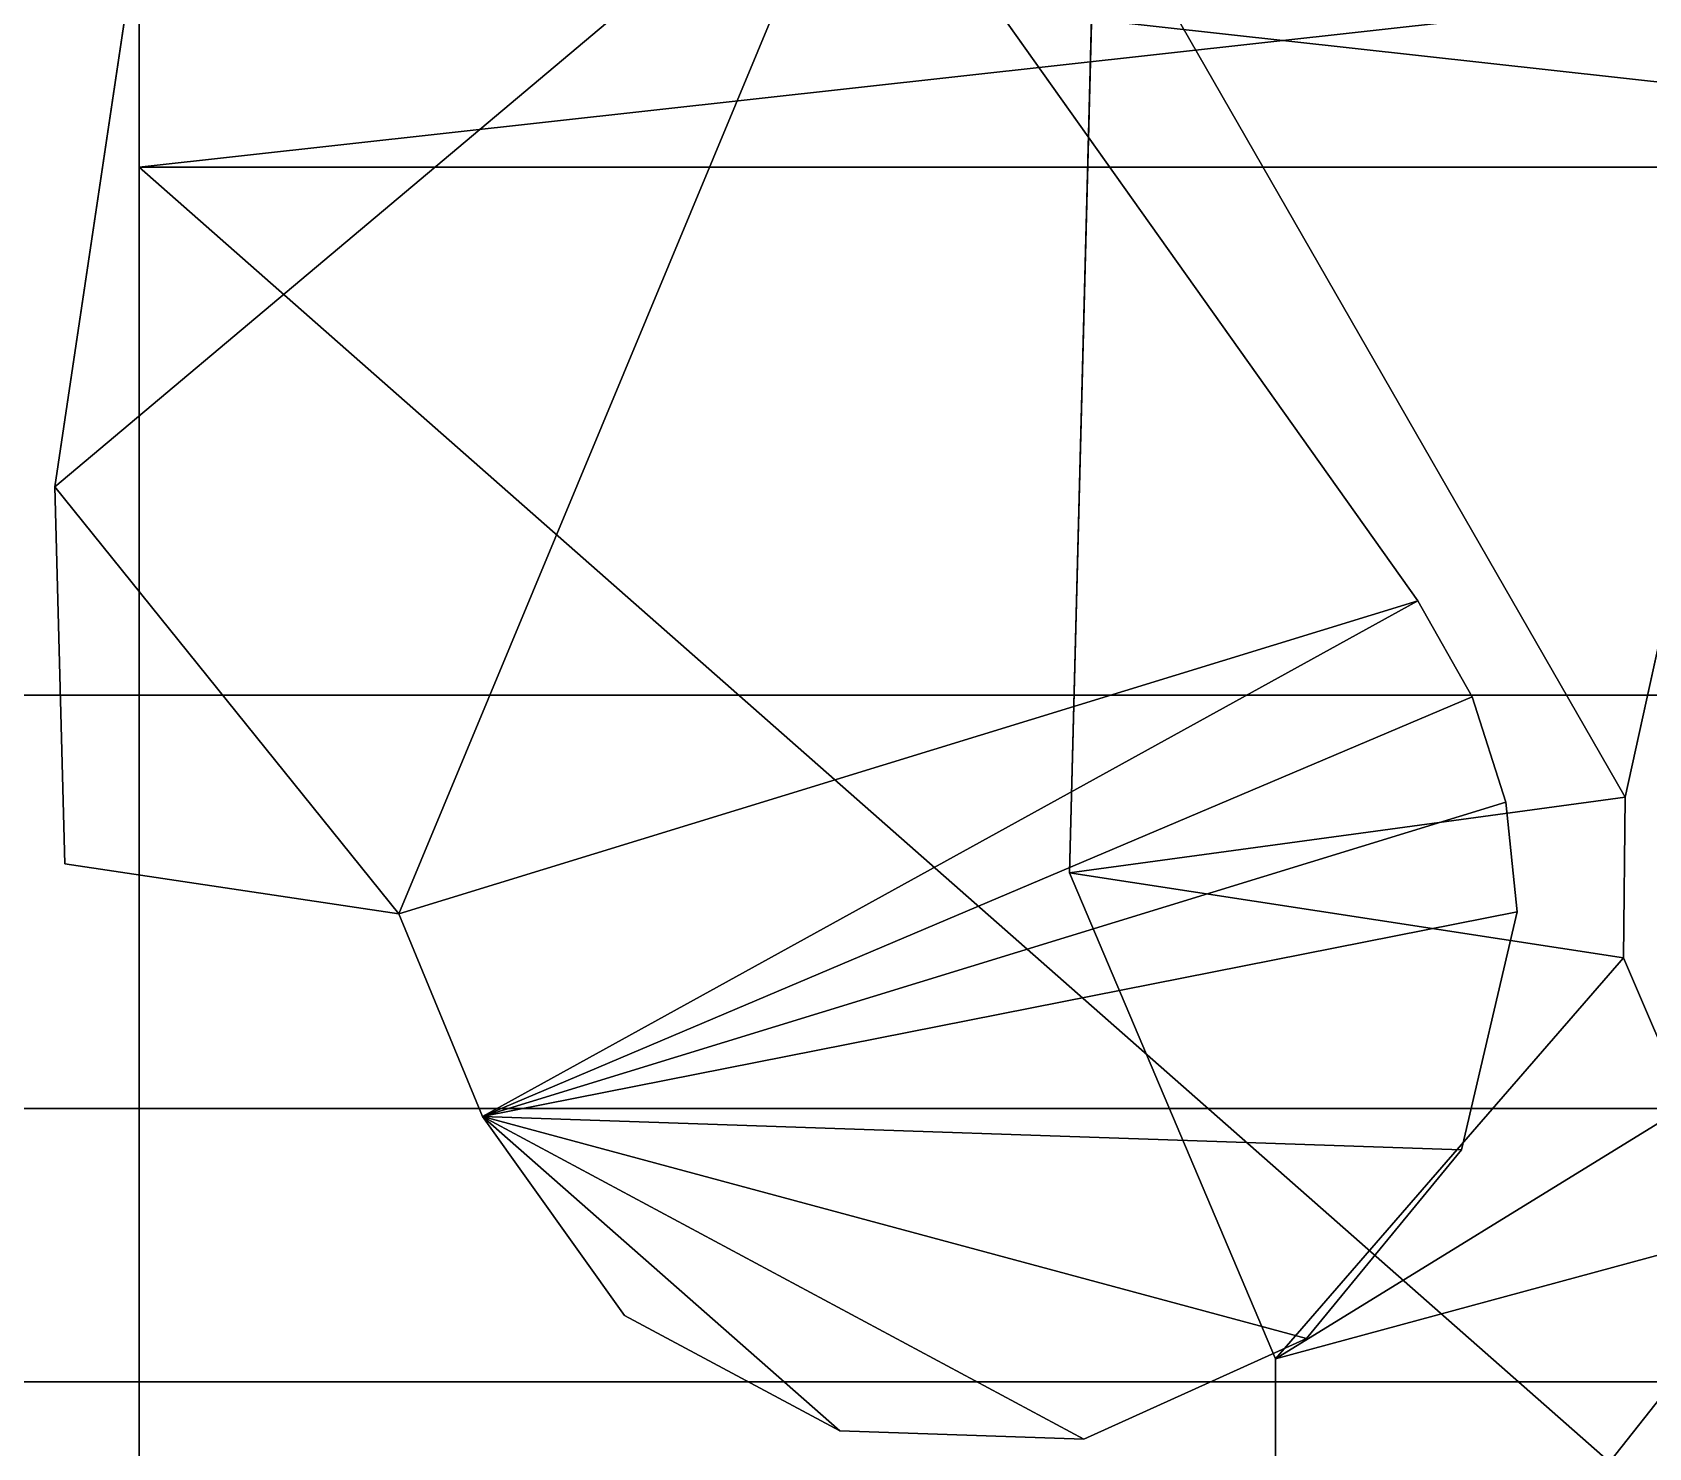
# Model space of a CAD drawing. Extents: x -80 to 2901, y -3352 to 80.
# Drawn here: x 2248.05 to 2256.32, y -2122.85 to -2115.61 of the extents above; entities that cross this region are included whole.
import ezdxf

# ---------------------------------------------------------------- set-up
doc = ezdxf.new("R2010")
doc.units = 0

# ---------------------------------------------------------------- blocks, each defined once
blk = doc.blocks.new('cocina Juan v2.alacena 2p.Door Std (doble) [1] (2)', base_point=(401.5, 0, 686))
at = {"layer": 'e-roble nebraska gris', "color": 0}
for points in [[(798.5, 18, 686), (798.5, 0, 686), (401.5, 0, 686), (401.5, 18, 686)], [(401.5, 0), (798.5, 0), (798.5, 18), (401.5, 18)]]:
    blk.add_3dface(points, dxfattribs=at)
blk = doc.blocks.new('cocina Juan v2.alacena 2p.Door Std (doble) [1]3', base_point=(757.55, 18.8, 537.5))
at = {"layer": 'ACCESSORY', "color": 0, "invisible_edges": 8}
for points in [[(781.0022, 19.3, 576.1), (782.2988, 19.3, 573.2), (781.0022, 7.6, 576.1), (781.0022, 19.3, 576.1)], [(781.0022, 19.3, 576.1), (782.2988, 19.3, 573.2), (781.0022, 7.6, 576.1), (781.0022, 19.3, 576.1)], [(782.2988, 19.3, 573.2), (782.2988, 7.6, 573.2), (781.0022, 7.6, 576.1), (782.2988, 19.3, 573.2)], [(782.2988, 19.3, 573.2), (782.2988, 7.6, 573.2), (781.0022, 7.6, 576.1), (782.2988, 19.3, 573.2)], [(781.0022, 19.3, 555.9), (781.0022, 7.6, 555.9), (782.2988, 7.6, 558.8), (781.0022, 19.3, 555.9)], [(781.0022, 19.3, 555.9), (781.0022, 7.6, 555.9), (782.2988, 7.6, 558.8), (781.0022, 19.3, 555.9)], [(782.2988, 19.3, 558.8), (781.0022, 19.3, 555.9), (782.2988, 7.6, 558.8), (782.2988, 19.3, 558.8)], [(782.2988, 19.3, 558.8), (781.0022, 19.3, 555.9), (782.2988, 7.6, 558.8), (782.2988, 19.3, 558.8)], [(782.2988, 7.6, 573.2), (782.2988, 19.3, 573.2), (792.162, 18.8, 573.2), (782.2988, 7.6, 573.2)], [(782.2988, 7.6, 573.2), (782.2988, 19.3, 573.2), (792.162, 18.8, 573.2), (782.2988, 7.6, 573.2)], [(792.162, 18.8, 558.8), (782.2988, 19.3, 558.8), (782.2988, 7.6, 558.8), (792.162, 18.8, 558.8)], [(792.162, 18.8, 558.8), (782.2988, 19.3, 558.8), (782.2988, 7.6, 558.8), (792.162, 18.8, 558.8)], [(792.162, 7.6, 573.2), (782.2988, 7.6, 573.2), (792.162, 18.8, 573.2), (792.162, 7.6, 573.2)], [(792.162, 7.6, 573.2), (782.2988, 7.6, 573.2), (792.162, 18.8, 573.2), (792.162, 7.6, 573.2)], [(792.162, 7.6, 558.8), (792.162, 18.8, 558.8), (782.2988, 7.6, 558.8), (792.162, 7.6, 558.8)], [(792.162, 7.6, 558.8), (792.162, 18.8, 558.8), (782.2988, 7.6, 558.8), (792.162, 7.6, 558.8)], [(788.8954, 18.7229, 569.65), (788.2531, 17.8932, 569.65), (791.805, 13.6366, 569.65), (788.8954, 18.7229, 569.65)], [(788.8954, 18.7229, 569.65), (788.2531, 17.8932, 569.65), (791.805, 13.6366, 569.65), (788.8954, 18.7229, 569.65)], [(788.2531, 17.8932, 562.35), (788.8954, 18.7229, 562.35), (791.805, 13.6366, 562.35), (788.2531, 17.8932, 562.35)], [(788.2531, 17.8932, 562.35), (788.8954, 18.7229, 562.35), (791.805, 13.6366, 562.35), (788.2531, 17.8932, 562.35)], [(788.2531, 17.8932, 569.65), (787.9359, 16.8932, 569.65), (791.805, 13.6366, 569.65), (788.2531, 17.8932, 569.65)], [(788.2531, 17.8932, 569.65), (787.9359, 16.8932, 569.65), (791.805, 13.6366, 569.65), (788.2531, 17.8932, 569.65)], [(787.9359, 16.8932, 562.35), (788.2531, 17.8932, 562.35), (791.805, 13.6366, 562.35), (787.9359, 16.8932, 562.35)], [(787.9359, 16.8932, 562.35), (788.2531, 17.8932, 562.35), (791.805, 13.6366, 562.35), (787.9359, 16.8932, 562.35)], [(787.663, 16.1179, 569.65), (791.0926, 13.4139, 569.65), (787.9359, 16.8932, 569.65), (787.663, 16.1179, 569.65)], [(787.663, 16.1179, 569.65), (791.0926, 13.4139, 569.65), (787.9359, 16.8932, 569.65), (787.663, 16.1179, 569.65)], [(787.9359, 16.8932, 562.35), (791.0926, 13.4139, 562.35), (787.663, 16.1179, 562.35), (787.9359, 16.8932, 562.35)], [(787.9359, 16.8932, 562.35), (791.0926, 13.4139, 562.35), (787.663, 16.1179, 562.35), (787.9359, 16.8932, 562.35)], [(791.805, 13.6366, 569.65), (787.9359, 16.8932, 569.65), (791.0926, 13.4139, 569.65), (791.805, 13.6366, 569.65)], [(791.805, 13.6366, 569.65), (787.9359, 16.8932, 569.65), (791.0926, 13.4139, 569.65), (791.805, 13.6366, 569.65)], [(791.0926, 13.4139, 562.35), (787.9359, 16.8932, 562.35), (791.805, 13.6366, 562.35), (791.0926, 13.4139, 562.35)], [(791.0926, 13.4139, 562.35), (787.9359, 16.8932, 562.35), (791.805, 13.6366, 562.35), (791.0926, 13.4139, 562.35)], [(779.6254, 16.4987, 569.65), (780.8036, 12.4918, 569.65), (785.5237, 15.202, 569.65), (779.6254, 16.4987, 569.65)], [(779.6254, 16.4987, 569.65), (780.8036, 12.4918, 569.65), (785.5237, 15.202, 569.65), (779.6254, 16.4987, 569.65)], [(779.6254, 16.4987, 562.35), (785.5237, 15.202, 562.35), (780.8036, 12.4918, 562.35), (779.6254, 16.4987, 562.35)], [(779.6254, 16.4987, 562.35), (785.5237, 15.202, 562.35), (780.8036, 12.4918, 562.35), (779.6254, 16.4987, 562.35)], [(787.1013, 15.5178, 569.65), (788.3974, 13.4139, 569.65), (787.663, 16.1179, 569.65), (787.1013, 15.5178, 569.65)], [(787.1013, 15.5178, 569.65), (788.3974, 13.4139, 569.65), (787.663, 16.1179, 569.65), (787.1013, 15.5178, 569.65)], [(787.1013, 15.5178, 562.35), (787.663, 16.1179, 562.35), (788.3974, 13.4139, 562.35), (787.1013, 15.5178, 562.35)], [(787.1013, 15.5178, 562.35), (787.663, 16.1179, 562.35), (788.3974, 13.4139, 562.35), (787.1013, 15.5178, 562.35)], [(788.3974, 13.4139, 569.65), (791.0926, 13.4139, 569.65), (787.663, 16.1179, 569.65), (788.3974, 13.4139, 569.65)], [(788.3974, 13.4139, 569.65), (791.0926, 13.4139, 569.65), (787.663, 16.1179, 569.65), (788.3974, 13.4139, 569.65)], [(788.3974, 13.4139, 562.35), (787.663, 16.1179, 562.35), (791.0926, 13.4139, 562.35), (788.3974, 13.4139, 562.35)], [(788.3974, 13.4139, 562.35), (787.663, 16.1179, 562.35), (791.0926, 13.4139, 562.35), (788.3974, 13.4139, 562.35)], [(787.1013, 15.5178, 569.65), (786.3456, 15.1943, 569.65), (788.3974, 13.4139, 569.65), (787.1013, 15.5178, 569.65)], [(787.1013, 15.5178, 569.65), (786.3456, 15.1943, 569.65), (788.3974, 13.4139, 569.65), (787.1013, 15.5178, 569.65)], [(786.3456, 15.1943, 562.35), (787.1013, 15.5178, 562.35), (788.3974, 13.4139, 562.35), (786.3456, 15.1943, 562.35)], [(786.3456, 15.1943, 562.35), (787.1013, 15.5178, 562.35), (788.3974, 13.4139, 562.35), (786.3456, 15.1943, 562.35)], [(780.8036, 12.4918, 569.65), (785.9094, 12.3593, 569.65), (785.5237, 15.202, 569.65), (780.8036, 12.4918, 569.65)], [(780.8036, 12.4918, 569.65), (785.9094, 12.3593, 569.65), (785.5237, 15.202, 569.65), (780.8036, 12.4918, 569.65)], [(780.8036, 12.4918, 562.35), (785.5237, 15.202, 562.35), (785.9094, 12.3593, 562.35), (780.8036, 12.4918, 562.35)], [(780.8036, 12.4918, 562.35), (785.5237, 15.202, 562.35), (785.9094, 12.3593, 562.35), (780.8036, 12.4918, 562.35)], [(785.5237, 15.202, 569.65), (785.9094, 12.3593, 569.65), (786.3456, 15.1943, 569.65), (785.5237, 15.202, 569.65)], [(785.5237, 15.202, 569.65), (785.9094, 12.3593, 569.65), (786.3456, 15.1943, 569.65), (785.5237, 15.202, 569.65)], [(786.3456, 15.1943, 562.35), (785.9094, 12.3593, 562.35), (785.5237, 15.202, 562.35), (786.3456, 15.1943, 562.35)], [(786.3456, 15.1943, 562.35), (785.9094, 12.3593, 562.35), (785.5237, 15.202, 562.35), (786.3456, 15.1943, 562.35)], [(788.3974, 13.4139, 569.65), (786.3456, 15.1943, 569.65), (785.9094, 12.3593, 569.65), (788.3974, 13.4139, 569.65)], [(788.3974, 13.4139, 569.65), (786.3456, 15.1943, 569.65), (785.9094, 12.3593, 569.65), (788.3974, 13.4139, 569.65)], [(785.9094, 12.3593, 562.35), (786.3456, 15.1943, 562.35), (788.3974, 13.4139, 562.35), (785.9094, 12.3593, 562.35)], [(785.9094, 12.3593, 562.35), (786.3456, 15.1943, 562.35), (788.3974, 13.4139, 562.35), (785.9094, 12.3593, 562.35)], [(786.11, 14.65, 573.275), (785.548, 14.592, 573.275), (787.1575, 9.3573, 573.275), (786.11, 14.65, 573.275)], [(786.11, 14.65, 573.275), (785.548, 14.592, 573.275), (787.1575, 9.3573, 573.275), (786.11, 14.65, 573.275)], [(785.548, 14.592, 558.725), (786.11, 14.65, 558.725), (787.1575, 9.3573, 558.725), (785.548, 14.592, 558.725)], [(785.548, 14.592, 558.725), (786.11, 14.65, 558.725), (787.1575, 9.3573, 558.725), (785.548, 14.592, 558.725)], [(787.3271, 14.3661, 573.275), (786.11, 14.65, 573.275), (787.1575, 9.3573, 573.275), (787.3271, 14.3661, 573.275)], [(787.3271, 14.3661, 573.275), (786.11, 14.65, 573.275), (787.1575, 9.3573, 573.275), (787.3271, 14.3661, 573.275)], [(786.11, 14.65, 573.275), (787.3271, 14.3661, 573.275), (787.3271, 14.366, 558.725), (786.11, 14.65, 573.275)], [(786.11, 14.65, 573.275), (787.3271, 14.3661, 573.275), (787.3271, 14.366, 558.725), (786.11, 14.65, 573.275)], [(786.11, 14.65, 558.725), (786.11, 14.65, 573.275), (787.3271, 14.366, 558.725), (786.11, 14.65, 558.725)], [(786.11, 14.65, 558.725), (786.11, 14.65, 573.275), (787.3271, 14.366, 558.725), (786.11, 14.65, 558.725)], [(786.11, 14.65, 558.725), (787.3271, 14.366, 558.725), (787.1575, 9.3573, 558.725), (786.11, 14.65, 558.725)], [(786.11, 14.65, 558.725), (787.3271, 14.366, 558.725), (787.1575, 9.3573, 558.725), (786.11, 14.65, 558.725)], [(785.548, 14.592, 573.275), (785.0097, 14.4203, 573.275), (787.1575, 9.3573, 573.275), (785.548, 14.592, 573.275)], [(785.548, 14.592, 573.275), (785.0097, 14.4203, 573.275), (787.1575, 9.3573, 573.275), (785.548, 14.592, 573.275)], [(785.0097, 14.4203, 558.725), (785.548, 14.592, 558.725), (787.1575, 9.3573, 558.725), (785.0097, 14.4203, 558.725)], [(785.0097, 14.4203, 558.725), (785.548, 14.592, 558.725), (787.1575, 9.3573, 558.725), (785.0097, 14.4203, 558.725)], [(785.0097, 14.4203, 573.275), (784.5178, 14.1422, 573.275), (787.1575, 9.3573, 573.275), (785.0097, 14.4203, 573.275)], [(785.0097, 14.4203, 573.275), (784.5178, 14.1422, 573.275), (787.1575, 9.3573, 573.275), (785.0097, 14.4203, 573.275)], [(784.5178, 14.1422, 558.725), (785.0097, 14.4203, 558.725), (787.1575, 9.3573, 558.725), (784.5178, 14.1422, 558.725)], [(784.5178, 14.1422, 558.725), (785.0097, 14.4203, 558.725), (787.1575, 9.3573, 558.725), (784.5178, 14.1422, 558.725)], [(788.2928, 13.5727, 573.275), (787.3271, 14.3661, 573.275), (787.1575, 9.3573, 573.275), (788.2928, 13.5727, 573.275)], [(788.2928, 13.5727, 573.275), (787.3271, 14.3661, 573.275), (787.1575, 9.3573, 573.275), (788.2928, 13.5727, 573.275)], [(787.3271, 14.366, 558.725), (788.2928, 13.5727, 558.725), (787.1575, 9.3573, 558.725), (787.3271, 14.366, 558.725)], [(787.3271, 14.366, 558.725), (788.2928, 13.5727, 558.725), (787.1575, 9.3573, 558.725), (787.3271, 14.366, 558.725)], [(787.3271, 14.3661, 573.275), (788.2928, 13.5727, 573.275), (787.3271, 14.366, 558.725), (787.3271, 14.3661, 573.275)], [(787.3271, 14.3661, 573.275), (788.2928, 13.5727, 573.275), (787.3271, 14.366, 558.725), (787.3271, 14.3661, 573.275)], [(787.3271, 14.366, 558.725), (788.2928, 13.5727, 573.275), (788.2928, 13.5727, 558.725), (787.3271, 14.366, 558.725)], [(787.3271, 14.366, 558.725), (788.2928, 13.5727, 573.275), (788.2928, 13.5727, 558.725), (787.3271, 14.366, 558.725)], [(784.5178, 14.1422, 573.275), (780.4808, 11.2756, 573.275), (786.1198, 8.9298, 573.275), (784.5178, 14.1422, 573.275)], [(784.5178, 14.1422, 573.275), (780.4808, 11.2756, 573.275), (786.1198, 8.9298, 573.275), (784.5178, 14.1422, 573.275)], [(786.1198, 8.9298, 558.725), (780.4808, 11.2756, 558.725), (784.5178, 14.1422, 558.725), (786.1198, 8.9298, 558.725)], [(786.1198, 8.9298, 558.725), (780.4808, 11.2756, 558.725), (784.5178, 14.1422, 558.725), (786.1198, 8.9298, 558.725)], [(787.1575, 9.3573, 573.275), (784.5178, 14.1422, 573.275), (786.1198, 8.9298, 573.275), (787.1575, 9.3573, 573.275)], [(787.1575, 9.3573, 573.275), (784.5178, 14.1422, 573.275), (786.1198, 8.9298, 573.275), (787.1575, 9.3573, 573.275)], [(786.1198, 8.9298, 558.725), (784.5178, 14.1422, 558.725), (787.1575, 9.3573, 558.725), (786.1198, 8.9298, 558.725)], [(786.1198, 8.9298, 558.725), (784.5178, 14.1422, 558.725), (787.1575, 9.3573, 558.725), (786.1198, 8.9298, 558.725)], [(788.8077, 12.4339, 573.275), (788.2928, 13.5727, 573.275), (787.1575, 9.3573, 573.275), (788.8077, 12.4339, 573.275)], [(788.8077, 12.4339, 573.275), (788.2928, 13.5727, 573.275), (787.1575, 9.3573, 573.275), (788.8077, 12.4339, 573.275)], [(788.2928, 13.5727, 558.725), (788.8077, 12.4339, 558.725), (787.1575, 9.3573, 558.725), (788.2928, 13.5727, 558.725)], [(788.2928, 13.5727, 558.725), (788.8077, 12.4339, 558.725), (787.1575, 9.3573, 558.725), (788.2928, 13.5727, 558.725)], [(788.7654, 11.1848, 573.275), (788.8077, 12.4339, 573.275), (787.1575, 9.3573, 573.275), (788.7654, 11.1848, 573.275)], [(788.7654, 11.1848, 573.275), (788.8077, 12.4339, 573.275), (787.1575, 9.3573, 573.275), (788.7654, 11.1848, 573.275)], [(788.8077, 12.4339, 558.725), (788.7654, 11.1848, 558.725), (787.1575, 9.3573, 558.725), (788.8077, 12.4339, 558.725)], [(788.8077, 12.4339, 558.725), (788.7654, 11.1848, 558.725), (787.1575, 9.3573, 558.725), (788.8077, 12.4339, 558.725)], [(777.0419, 8.1973, 573.275), (783.9348, 7.1692, 573.275), (780.4808, 11.2756, 573.275), (777.0419, 8.1973, 573.275)], [(777.0419, 8.1973, 573.275), (783.9348, 7.1692, 573.275), (780.4808, 11.2756, 573.275), (777.0419, 8.1973, 573.275)], [(783.9348, 7.1691, 558.725), (777.0419, 8.1973, 558.725), (780.4808, 11.2756, 558.725), (783.9348, 7.1691, 558.725)], [(783.9348, 7.1691, 558.725), (777.0419, 8.1973, 558.725), (780.4808, 11.2756, 558.725), (783.9348, 7.1691, 558.725)], [(780.4808, 11.2756, 573.275), (783.9348, 7.1692, 573.275), (786.1198, 8.9298, 573.275), (780.4808, 11.2756, 573.275)], [(780.4808, 11.2756, 573.275), (783.9348, 7.1692, 573.275), (786.1198, 8.9298, 573.275), (780.4808, 11.2756, 573.275)], [(786.1198, 8.9298, 558.725), (783.9348, 7.1691, 558.725), (780.4808, 11.2756, 558.725), (786.1198, 8.9298, 558.725)], [(786.1198, 8.9298, 558.725), (783.9348, 7.1691, 558.725), (780.4808, 11.2756, 558.725), (786.1198, 8.9298, 558.725)], [(788.1747, 10.0835, 573.275), (788.7654, 11.1848, 573.275), (787.1575, 9.3573, 573.275), (788.1747, 10.0835, 573.275)], [(788.1747, 10.0835, 573.275), (788.7654, 11.1848, 573.275), (787.1575, 9.3573, 573.275), (788.1747, 10.0835, 573.275)], [(788.7654, 11.1848, 558.725), (788.1747, 10.0835, 558.725), (787.1575, 9.3573, 558.725), (788.7654, 11.1848, 558.725)], [(788.7654, 11.1848, 558.725), (788.1747, 10.0835, 558.725), (787.1575, 9.3573, 558.725), (788.7654, 11.1848, 558.725)], [(788.1747, 10.0835, 558.725), (788.7654, 11.1848, 558.725), (788.1747, 10.0835, 573.275), (788.1747, 10.0835, 558.725)], [(788.1747, 10.0835, 558.725), (788.7654, 11.1848, 558.725), (788.1747, 10.0835, 573.275), (788.1747, 10.0835, 558.725)], [(788.1747, 10.0835, 573.275), (788.7654, 11.1848, 558.725), (788.7654, 11.1848, 573.275), (788.1747, 10.0835, 573.275)], [(788.1747, 10.0835, 573.275), (788.7654, 11.1848, 558.725), (788.7654, 11.1848, 573.275), (788.1747, 10.0835, 573.275)], [(787.1575, 9.3573, 573.275), (787.1575, 9.3573, 558.725), (788.1747, 10.0835, 558.725), (787.1575, 9.3573, 573.275)], [(787.1575, 9.3573, 573.275), (787.1575, 9.3573, 558.725), (788.1747, 10.0835, 558.725), (787.1575, 9.3573, 573.275)], [(787.1575, 9.3573, 573.275), (788.1747, 10.0835, 558.725), (788.1747, 10.0835, 573.275), (787.1575, 9.3573, 573.275)], [(787.1575, 9.3573, 573.275), (788.1747, 10.0835, 558.725), (788.1747, 10.0835, 573.275), (787.1575, 9.3573, 573.275)], [(786.1198, 8.9298, 558.725), (787.1575, 9.3573, 558.725), (786.1198, 8.9298, 573.275), (786.1198, 8.9298, 558.725)], [(786.1198, 8.9298, 558.725), (787.1575, 9.3573, 558.725), (786.1198, 8.9298, 573.275), (786.1198, 8.9298, 558.725)], [(787.1575, 9.3573, 558.725), (787.1575, 9.3573, 573.275), (786.1198, 8.9298, 573.275), (787.1575, 9.3573, 558.725)], [(787.1575, 9.3573, 558.725), (787.1575, 9.3573, 573.275), (786.1198, 8.9298, 573.275), (787.1575, 9.3573, 558.725)], [(785.8648, 7.2202, 573.275), (786.1198, 8.9298, 573.275), (783.9348, 7.1692, 573.275), (785.8648, 7.2202, 573.275)], [(785.8648, 7.2202, 573.275), (786.1198, 8.9298, 573.275), (783.9348, 7.1692, 573.275), (785.8648, 7.2202, 573.275)], [(785.8648, 7.2202, 558.725), (783.9348, 7.1691, 558.725), (786.1198, 8.9298, 558.725), (785.8648, 7.2202, 558.725)], [(785.8648, 7.2202, 558.725), (783.9348, 7.1691, 558.725), (786.1198, 8.9298, 558.725), (785.8648, 7.2202, 558.725)], [(782.2988, 7.6, 573.2), (779.7056, 7.6, 574.1), (781.0022, 7.6, 576.1), (782.2988, 7.6, 573.2)], [(782.2988, 7.6, 573.2), (779.7056, 7.6, 574.1), (781.0022, 7.6, 576.1), (782.2988, 7.6, 573.2)], [(781.0022, 7.6, 571.2), (779.7056, 7.6, 574.1), (782.2988, 7.6, 573.2), (781.0022, 7.6, 571.2)], [(781.0022, 7.6, 571.2), (779.7056, 7.6, 574.1), (782.2988, 7.6, 573.2), (781.0022, 7.6, 571.2)], [(781.0022, 7.6, 560.8), (782.2988, 7.6, 558.8), (779.7056, 7.6, 557.9), (781.0022, 7.6, 560.8)], [(781.0022, 7.6, 560.8), (782.2988, 7.6, 558.8), (779.7056, 7.6, 557.9), (781.0022, 7.6, 560.8)], [(782.2988, 7.6, 558.8), (781.0022, 7.6, 555.9), (779.7056, 7.6, 557.9), (782.2988, 7.6, 558.8)], [(782.2988, 7.6, 558.8), (781.0022, 7.6, 555.9), (779.7056, 7.6, 557.9), (782.2988, 7.6, 558.8)], [(791.5132, 7.6, 571.2), (781.0022, 7.6, 571.2), (782.2988, 7.6, 573.2), (791.5132, 7.6, 571.2)], [(791.5132, 7.6, 571.2), (781.0022, 7.6, 571.2), (782.2988, 7.6, 573.2), (791.5132, 7.6, 571.2)], [(781.0022, 7.6, 560.8), (791.5132, 7.6, 560.8), (782.2988, 7.6, 558.8), (781.0022, 7.6, 560.8)], [(781.0022, 7.6, 560.8), (791.5132, 7.6, 560.8), (782.2988, 7.6, 558.8), (781.0022, 7.6, 560.8)], [(792.162, 7.6, 573.2), (791.5132, 7.6, 571.2), (782.2988, 7.6, 573.2), (792.162, 7.6, 573.2)], [(792.162, 7.6, 573.2), (791.5132, 7.6, 571.2), (782.2988, 7.6, 573.2), (792.162, 7.6, 573.2)], [(782.2988, 7.6, 558.8), (791.5132, 7.6, 560.8), (792.162, 7.6, 558.8), (782.2988, 7.6, 558.8)], [(782.2988, 7.6, 558.8), (791.5132, 7.6, 560.8), (792.162, 7.6, 558.8), (782.2988, 7.6, 558.8)], [(783.9348, 7.1691, 558.725), (785.8648, 7.2202, 558.725), (783.9348, 7.1692, 573.275), (783.9348, 7.1691, 558.725)], [(783.9348, 7.1691, 558.725), (785.8648, 7.2202, 558.725), (783.9348, 7.1692, 573.275), (783.9348, 7.1691, 558.725)], [(785.8648, 7.2202, 558.725), (785.8648, 7.2202, 573.275), (783.9348, 7.1692, 573.275), (785.8648, 7.2202, 558.725)], [(785.8648, 7.2202, 558.725), (785.8648, 7.2202, 573.275), (783.9348, 7.1692, 573.275), (785.8648, 7.2202, 558.725)]]:
    blk.add_3dface(points, dxfattribs=at)
at = {"layer": 'ACCESSORY', "color": 0}
for points in [[(777.7154, 6.1, 583.4011), (785.0015, 6.1, 581.7258), (785.0015, 18.8, 581.7258), (777.7154, 18.8, 583.4011)], [(777.7154, 6.1, 583.4011), (785.0015, 6.1, 581.7258), (785.0015, 18.8, 581.7258), (777.7154, 18.8, 583.4011)], [(777.7154, 18.8, 548.5989), (785.0015, 18.8, 550.2742), (785.0015, 6.1, 550.2742), (777.7154, 6.1, 548.5989)], [(777.7154, 18.8, 548.5989), (785.0015, 18.8, 550.2742), (785.0015, 6.1, 550.2742), (777.7154, 6.1, 548.5989)], [(785.0015, 18.8, 581.7258), (785.0015, 6.1, 581.7258), (787.1154, 6.1, 580.1827), (787.1154, 18.8, 580.1827)], [(785.0015, 18.8, 581.7258), (785.0015, 6.1, 581.7258), (787.1154, 6.1, 580.1827), (787.1154, 18.8, 580.1827)], [(787.1154, 18.8, 551.8173), (787.1154, 6.1, 551.8173), (785.0015, 6.1, 550.2742), (785.0015, 18.8, 550.2742)], [(787.1154, 18.8, 551.8173), (787.1154, 6.1, 551.8173), (785.0015, 6.1, 550.2742), (785.0015, 18.8, 550.2742)], [(787.1154, 18.8, 580.1827), (787.1154, 6.1, 580.1827), (788.5148, 6.1, 577.9711), (788.5148, 18.8, 577.9711)], [(787.1154, 18.8, 580.1827), (787.1154, 6.1, 580.1827), (788.5148, 6.1, 577.9711), (788.5148, 18.8, 577.9711)], [(788.5148, 18.8, 554.0289), (788.5148, 6.1, 554.0289), (787.1154, 6.1, 551.8173), (787.1154, 18.8, 551.8173)], [(788.5148, 18.8, 554.0289), (788.5148, 6.1, 554.0289), (787.1154, 6.1, 551.8173), (787.1154, 18.8, 551.8173)], [(788.5148, 6.1, 577.9711), (789.0041, 6.1, 575.4), (789.0041, 18.8, 575.4), (788.5148, 18.8, 577.9711)], [(788.5148, 6.1, 577.9711), (789.0041, 6.1, 575.4), (789.0041, 18.8, 575.4), (788.5148, 18.8, 577.9711)], [(788.5148, 18.8, 554.0289), (789.0041, 18.8, 556.6), (789.0041, 6.1, 556.6), (788.5148, 6.1, 554.0289)], [(788.5148, 18.8, 554.0289), (789.0041, 18.8, 556.6), (789.0041, 6.1, 556.6), (788.5148, 6.1, 554.0289)], [(779.6254, 16.4987, 562.35), (779.6254, 16.4987, 569.65), (785.5237, 15.202, 569.65), (785.5237, 15.202, 562.35)], [(779.6254, 16.4987, 562.35), (779.6254, 16.4987, 569.65), (785.5237, 15.202, 569.65), (785.5237, 15.202, 562.35)], [(787.1013, 15.5178, 569.65), (787.1013, 15.5178, 562.35), (786.3456, 15.1943, 562.35), (786.3456, 15.1943, 569.65)], [(787.1013, 15.5178, 569.65), (787.1013, 15.5178, 562.35), (786.3456, 15.1943, 562.35), (786.3456, 15.1943, 569.65)], [(785.5237, 15.202, 562.35), (785.5237, 15.202, 569.65), (786.3456, 15.1943, 569.65), (786.3456, 15.1943, 562.35)], [(785.5237, 15.202, 562.35), (785.5237, 15.202, 569.65), (786.3456, 15.1943, 569.65), (786.3456, 15.1943, 562.35)], [(785.548, 14.592, 573.275), (786.11, 14.65, 573.275), (786.11, 14.65, 558.725), (785.548, 14.592, 558.725)], [(785.548, 14.592, 573.275), (786.11, 14.65, 573.275), (786.11, 14.65, 558.725), (785.548, 14.592, 558.725)], [(785.0097, 14.4203, 573.275), (785.548, 14.592, 573.275), (785.548, 14.592, 558.725), (785.0097, 14.4203, 558.725)], [(785.0097, 14.4203, 573.275), (785.548, 14.592, 573.275), (785.548, 14.592, 558.725), (785.0097, 14.4203, 558.725)], [(785.0097, 14.4203, 573.275), (785.0097, 14.4203, 558.725), (784.5178, 14.1422, 558.725), (784.5178, 14.1422, 573.275)], [(785.0097, 14.4203, 573.275), (785.0097, 14.4203, 558.725), (784.5178, 14.1422, 558.725), (784.5178, 14.1422, 573.275)], [(784.5178, 14.1422, 573.275), (784.5178, 14.1422, 558.725), (780.4808, 11.2756, 558.725), (780.4808, 11.2756, 573.275)], [(784.5178, 14.1422, 573.275), (784.5178, 14.1422, 558.725), (780.4808, 11.2756, 558.725), (780.4808, 11.2756, 573.275)], [(788.2928, 13.5727, 558.725), (788.2928, 13.5727, 573.275), (788.8077, 12.4339, 573.275), (788.8077, 12.4339, 558.725)], [(788.2928, 13.5727, 558.725), (788.2928, 13.5727, 573.275), (788.8077, 12.4339, 573.275), (788.8077, 12.4339, 558.725)], [(788.3974, 13.4139, 562.35), (788.3974, 13.4139, 569.65), (785.9094, 12.3593, 569.65), (785.9094, 12.3593, 562.35)], [(788.3974, 13.4139, 562.35), (788.3974, 13.4139, 569.65), (785.9094, 12.3593, 569.65), (785.9094, 12.3593, 562.35)], [(791.0926, 13.4139, 562.35), (791.0926, 13.4139, 569.65), (788.3974, 13.4139, 569.65), (788.3974, 13.4139, 562.35)], [(791.0926, 13.4139, 562.35), (791.0926, 13.4139, 569.65), (788.3974, 13.4139, 569.65), (788.3974, 13.4139, 562.35)], [(785.9094, 12.3593, 562.35), (785.9094, 12.3593, 569.65), (780.8036, 12.4918, 569.65), (780.8036, 12.4918, 562.35)], [(785.9094, 12.3593, 562.35), (785.9094, 12.3593, 569.65), (780.8036, 12.4918, 569.65), (780.8036, 12.4918, 562.35)], [(788.8077, 12.4339, 558.725), (788.8077, 12.4339, 573.275), (788.7654, 11.1848, 573.275), (788.7654, 11.1848, 558.725)], [(788.8077, 12.4339, 558.725), (788.8077, 12.4339, 573.275), (788.7654, 11.1848, 573.275), (788.7654, 11.1848, 558.725)], [(786.1198, 8.9298, 558.725), (786.1198, 8.9298, 573.275), (785.8648, 7.2202, 573.275), (785.8648, 7.2202, 558.725)], [(786.1198, 8.9298, 558.725), (786.1198, 8.9298, 573.275), (785.8648, 7.2202, 573.275), (785.8648, 7.2202, 558.725)], [(783.9348, 7.1691, 558.725), (783.9348, 7.1692, 573.275), (777.0419, 8.1973, 573.275), (777.0419, 8.1973, 558.725)], [(783.9348, 7.1691, 558.725), (783.9348, 7.1692, 573.275), (777.0419, 8.1973, 573.275), (777.0419, 8.1973, 558.725)], [(791.5132, 7.6, 571.2), (791.5132, 6.6, 571.2), (781.0022, 6.6, 571.2), (781.0022, 7.6, 571.2)], [(791.5132, 7.6, 571.2), (791.5132, 6.6, 571.2), (781.0022, 6.6, 571.2), (781.0022, 7.6, 571.2)], [(791.5132, 6.6, 560.8), (791.5132, 7.6, 560.8), (781.0022, 7.6, 560.8), (781.0022, 6.6, 560.8)], [(791.5132, 6.6, 560.8), (791.5132, 7.6, 560.8), (781.0022, 7.6, 560.8), (781.0022, 6.6, 560.8)]]:
    blk.add_3dface(points, dxfattribs=at)
blk = doc.blocks.new('cocina Juan v2.alacena 2p.Door Std (doble) [1]4', base_point=(757.55, 18.8, 91.5))
at = {"layer": 'ACCESSORY', "color": 0, "invisible_edges": 8}
for points in [[(781.0022, 19.3, 130.1), (782.2988, 19.3, 127.2), (781.0022, 7.6, 130.1), (781.0022, 19.3, 130.1)], [(781.0022, 19.3, 130.1), (782.2988, 19.3, 127.2), (781.0022, 7.6, 130.1), (781.0022, 19.3, 130.1)], [(782.2988, 19.3, 127.2), (782.2988, 7.6, 127.2), (781.0022, 7.6, 130.1), (782.2988, 19.3, 127.2)], [(782.2988, 19.3, 127.2), (782.2988, 7.6, 127.2), (781.0022, 7.6, 130.1), (782.2988, 19.3, 127.2)], [(781.0022, 19.3, 109.9), (781.0022, 7.6, 109.9), (782.2988, 7.6, 112.8), (781.0022, 19.3, 109.9)], [(781.0022, 19.3, 109.9), (781.0022, 7.6, 109.9), (782.2988, 7.6, 112.8), (781.0022, 19.3, 109.9)], [(782.2988, 19.3, 112.8), (781.0022, 19.3, 109.9), (782.2988, 7.6, 112.8), (782.2988, 19.3, 112.8)], [(782.2988, 19.3, 112.8), (781.0022, 19.3, 109.9), (782.2988, 7.6, 112.8), (782.2988, 19.3, 112.8)], [(782.2988, 7.6, 127.2), (782.2988, 19.3, 127.2), (792.162, 18.8, 127.2), (782.2988, 7.6, 127.2)], [(782.2988, 7.6, 127.2), (782.2988, 19.3, 127.2), (792.162, 18.8, 127.2), (782.2988, 7.6, 127.2)], [(792.162, 18.8, 112.8), (782.2988, 19.3, 112.8), (782.2988, 7.6, 112.8), (792.162, 18.8, 112.8)], [(792.162, 18.8, 112.8), (782.2988, 19.3, 112.8), (782.2988, 7.6, 112.8), (792.162, 18.8, 112.8)], [(792.162, 7.6, 127.2), (782.2988, 7.6, 127.2), (792.162, 18.8, 127.2), (792.162, 7.6, 127.2)], [(792.162, 7.6, 127.2), (782.2988, 7.6, 127.2), (792.162, 18.8, 127.2), (792.162, 7.6, 127.2)], [(792.162, 7.6, 112.8), (792.162, 18.8, 112.8), (782.2988, 7.6, 112.8), (792.162, 7.6, 112.8)], [(792.162, 7.6, 112.8), (792.162, 18.8, 112.8), (782.2988, 7.6, 112.8), (792.162, 7.6, 112.8)], [(788.8954, 18.7229, 123.65), (788.2531, 17.8932, 123.65), (791.805, 13.6366, 123.65), (788.8954, 18.7229, 123.65)], [(788.8954, 18.7229, 123.65), (788.2531, 17.8932, 123.65), (791.805, 13.6366, 123.65), (788.8954, 18.7229, 123.65)], [(788.2531, 17.8932, 116.35), (788.8954, 18.7229, 116.35), (791.805, 13.6366, 116.35), (788.2531, 17.8932, 116.35)], [(788.2531, 17.8932, 116.35), (788.8954, 18.7229, 116.35), (791.805, 13.6366, 116.35), (788.2531, 17.8932, 116.35)], [(788.2531, 17.8932, 123.65), (787.9359, 16.8932, 123.65), (791.805, 13.6366, 123.65), (788.2531, 17.8932, 123.65)], [(788.2531, 17.8932, 123.65), (787.9359, 16.8932, 123.65), (791.805, 13.6366, 123.65), (788.2531, 17.8932, 123.65)], [(787.9359, 16.8932, 116.35), (788.2531, 17.8932, 116.35), (791.805, 13.6366, 116.35), (787.9359, 16.8932, 116.35)], [(787.9359, 16.8932, 116.35), (788.2531, 17.8932, 116.35), (791.805, 13.6366, 116.35), (787.9359, 16.8932, 116.35)], [(787.663, 16.1179, 123.65), (791.0926, 13.4139, 123.65), (787.9359, 16.8932, 123.65), (787.663, 16.1179, 123.65)], [(787.663, 16.1179, 123.65), (791.0926, 13.4139, 123.65), (787.9359, 16.8932, 123.65), (787.663, 16.1179, 123.65)], [(787.9359, 16.8932, 116.35), (791.0926, 13.4139, 116.35), (787.663, 16.1179, 116.35), (787.9359, 16.8932, 116.35)], [(787.9359, 16.8932, 116.35), (791.0926, 13.4139, 116.35), (787.663, 16.1179, 116.35), (787.9359, 16.8932, 116.35)], [(791.805, 13.6366, 123.65), (787.9359, 16.8932, 123.65), (791.0926, 13.4139, 123.65), (791.805, 13.6366, 123.65)], [(791.805, 13.6366, 123.65), (787.9359, 16.8932, 123.65), (791.0926, 13.4139, 123.65), (791.805, 13.6366, 123.65)], [(791.0926, 13.4139, 116.35), (787.9359, 16.8932, 116.35), (791.805, 13.6366, 116.35), (791.0926, 13.4139, 116.35)], [(791.0926, 13.4139, 116.35), (787.9359, 16.8932, 116.35), (791.805, 13.6366, 116.35), (791.0926, 13.4139, 116.35)], [(779.6254, 16.4987, 123.65), (780.8036, 12.4918, 123.65), (785.5237, 15.202, 123.65), (779.6254, 16.4987, 123.65)], [(779.6254, 16.4987, 123.65), (780.8036, 12.4918, 123.65), (785.5237, 15.202, 123.65), (779.6254, 16.4987, 123.65)], [(779.6254, 16.4987, 116.35), (785.5237, 15.202, 116.35), (780.8036, 12.4918, 116.35), (779.6254, 16.4987, 116.35)], [(779.6254, 16.4987, 116.35), (785.5237, 15.202, 116.35), (780.8036, 12.4918, 116.35), (779.6254, 16.4987, 116.35)], [(787.1013, 15.5178, 123.65), (788.3974, 13.4139, 123.65), (787.663, 16.1179, 123.65), (787.1013, 15.5178, 123.65)], [(787.1013, 15.5178, 123.65), (788.3974, 13.4139, 123.65), (787.663, 16.1179, 123.65), (787.1013, 15.5178, 123.65)], [(787.1013, 15.5178, 116.35), (787.663, 16.1179, 116.35), (788.3974, 13.4139, 116.35), (787.1013, 15.5178, 116.35)], [(787.1013, 15.5178, 116.35), (787.663, 16.1179, 116.35), (788.3974, 13.4139, 116.35), (787.1013, 15.5178, 116.35)], [(788.3974, 13.4139, 123.65), (791.0926, 13.4139, 123.65), (787.663, 16.1179, 123.65), (788.3974, 13.4139, 123.65)], [(788.3974, 13.4139, 123.65), (791.0926, 13.4139, 123.65), (787.663, 16.1179, 123.65), (788.3974, 13.4139, 123.65)], [(788.3974, 13.4139, 116.35), (787.663, 16.1179, 116.35), (791.0926, 13.4139, 116.35), (788.3974, 13.4139, 116.35)], [(788.3974, 13.4139, 116.35), (787.663, 16.1179, 116.35), (791.0926, 13.4139, 116.35), (788.3974, 13.4139, 116.35)], [(787.1013, 15.5178, 123.65), (786.3456, 15.1943, 123.65), (788.3974, 13.4139, 123.65), (787.1013, 15.5178, 123.65)], [(787.1013, 15.5178, 123.65), (786.3456, 15.1943, 123.65), (788.3974, 13.4139, 123.65), (787.1013, 15.5178, 123.65)], [(786.3456, 15.1943, 116.35), (787.1013, 15.5178, 116.35), (788.3974, 13.4139, 116.35), (786.3456, 15.1943, 116.35)], [(786.3456, 15.1943, 116.35), (787.1013, 15.5178, 116.35), (788.3974, 13.4139, 116.35), (786.3456, 15.1943, 116.35)], [(780.8036, 12.4918, 123.65), (785.9094, 12.3593, 123.65), (785.5237, 15.202, 123.65), (780.8036, 12.4918, 123.65)], [(780.8036, 12.4918, 123.65), (785.9094, 12.3593, 123.65), (785.5237, 15.202, 123.65), (780.8036, 12.4918, 123.65)], [(780.8036, 12.4918, 116.35), (785.5237, 15.202, 116.35), (785.9094, 12.3593, 116.35), (780.8036, 12.4918, 116.35)], [(780.8036, 12.4918, 116.35), (785.5237, 15.202, 116.35), (785.9094, 12.3593, 116.35), (780.8036, 12.4918, 116.35)], [(785.5237, 15.202, 123.65), (785.9094, 12.3593, 123.65), (786.3456, 15.1943, 123.65), (785.5237, 15.202, 123.65)], [(785.5237, 15.202, 123.65), (785.9094, 12.3593, 123.65), (786.3456, 15.1943, 123.65), (785.5237, 15.202, 123.65)], [(786.3456, 15.1943, 116.35), (785.9094, 12.3593, 116.35), (785.5237, 15.202, 116.35), (786.3456, 15.1943, 116.35)], [(786.3456, 15.1943, 116.35), (785.9094, 12.3593, 116.35), (785.5237, 15.202, 116.35), (786.3456, 15.1943, 116.35)], [(788.3974, 13.4139, 123.65), (786.3456, 15.1943, 123.65), (785.9094, 12.3593, 123.65), (788.3974, 13.4139, 123.65)], [(788.3974, 13.4139, 123.65), (786.3456, 15.1943, 123.65), (785.9094, 12.3593, 123.65), (788.3974, 13.4139, 123.65)], [(785.9094, 12.3593, 116.35), (786.3456, 15.1943, 116.35), (788.3974, 13.4139, 116.35), (785.9094, 12.3593, 116.35)], [(785.9094, 12.3593, 116.35), (786.3456, 15.1943, 116.35), (788.3974, 13.4139, 116.35), (785.9094, 12.3593, 116.35)], [(786.11, 14.65, 127.275), (785.548, 14.592, 127.275), (787.1575, 9.3573, 127.275), (786.11, 14.65, 127.275)], [(786.11, 14.65, 127.275), (785.548, 14.592, 127.275), (787.1575, 9.3573, 127.275), (786.11, 14.65, 127.275)], [(785.548, 14.592, 112.725), (786.11, 14.65, 112.725), (787.1575, 9.3573, 112.725), (785.548, 14.592, 112.725)], [(785.548, 14.592, 112.725), (786.11, 14.65, 112.725), (787.1575, 9.3573, 112.725), (785.548, 14.592, 112.725)], [(787.3271, 14.3661, 127.275), (786.11, 14.65, 127.275), (787.1575, 9.3573, 127.275), (787.3271, 14.3661, 127.275)], [(787.3271, 14.3661, 127.275), (786.11, 14.65, 127.275), (787.1575, 9.3573, 127.275), (787.3271, 14.3661, 127.275)], [(786.11, 14.65, 127.275), (787.3271, 14.3661, 127.275), (787.3271, 14.366, 112.725), (786.11, 14.65, 127.275)], [(786.11, 14.65, 127.275), (787.3271, 14.3661, 127.275), (787.3271, 14.366, 112.725), (786.11, 14.65, 127.275)], [(786.11, 14.65, 112.725), (786.11, 14.65, 127.275), (787.3271, 14.366, 112.725), (786.11, 14.65, 112.725)], [(786.11, 14.65, 112.725), (786.11, 14.65, 127.275), (787.3271, 14.366, 112.725), (786.11, 14.65, 112.725)], [(786.11, 14.65, 112.725), (787.3271, 14.366, 112.725), (787.1575, 9.3573, 112.725), (786.11, 14.65, 112.725)], [(786.11, 14.65, 112.725), (787.3271, 14.366, 112.725), (787.1575, 9.3573, 112.725), (786.11, 14.65, 112.725)], [(785.548, 14.592, 127.275), (785.0097, 14.4203, 127.275), (787.1575, 9.3573, 127.275), (785.548, 14.592, 127.275)], [(785.548, 14.592, 127.275), (785.0097, 14.4203, 127.275), (787.1575, 9.3573, 127.275), (785.548, 14.592, 127.275)], [(785.0097, 14.4203, 112.725), (785.548, 14.592, 112.725), (787.1575, 9.3573, 112.725), (785.0097, 14.4203, 112.725)], [(785.0097, 14.4203, 112.725), (785.548, 14.592, 112.725), (787.1575, 9.3573, 112.725), (785.0097, 14.4203, 112.725)], [(785.0097, 14.4203, 127.275), (784.5178, 14.1422, 127.275), (787.1575, 9.3573, 127.275), (785.0097, 14.4203, 127.275)], [(785.0097, 14.4203, 127.275), (784.5178, 14.1422, 127.275), (787.1575, 9.3573, 127.275), (785.0097, 14.4203, 127.275)], [(784.5178, 14.1422, 112.725), (785.0097, 14.4203, 112.725), (787.1575, 9.3573, 112.725), (784.5178, 14.1422, 112.725)], [(784.5178, 14.1422, 112.725), (785.0097, 14.4203, 112.725), (787.1575, 9.3573, 112.725), (784.5178, 14.1422, 112.725)], [(788.2928, 13.5727, 127.275), (787.3271, 14.3661, 127.275), (787.1575, 9.3573, 127.275), (788.2928, 13.5727, 127.275)], [(788.2928, 13.5727, 127.275), (787.3271, 14.3661, 127.275), (787.1575, 9.3573, 127.275), (788.2928, 13.5727, 127.275)], [(787.3271, 14.366, 112.725), (788.2928, 13.5727, 112.725), (787.1575, 9.3573, 112.725), (787.3271, 14.366, 112.725)], [(787.3271, 14.366, 112.725), (788.2928, 13.5727, 112.725), (787.1575, 9.3573, 112.725), (787.3271, 14.366, 112.725)], [(787.3271, 14.3661, 127.275), (788.2928, 13.5727, 127.275), (787.3271, 14.366, 112.725), (787.3271, 14.3661, 127.275)], [(787.3271, 14.3661, 127.275), (788.2928, 13.5727, 127.275), (787.3271, 14.366, 112.725), (787.3271, 14.3661, 127.275)], [(787.3271, 14.366, 112.725), (788.2928, 13.5727, 127.275), (788.2928, 13.5727, 112.725), (787.3271, 14.366, 112.725)], [(787.3271, 14.366, 112.725), (788.2928, 13.5727, 127.275), (788.2928, 13.5727, 112.725), (787.3271, 14.366, 112.725)], [(784.5178, 14.1422, 127.275), (780.4808, 11.2756, 127.275), (786.1198, 8.9298, 127.275), (784.5178, 14.1422, 127.275)], [(784.5178, 14.1422, 127.275), (780.4808, 11.2756, 127.275), (786.1198, 8.9298, 127.275), (784.5178, 14.1422, 127.275)], [(786.1198, 8.9298, 112.725), (780.4808, 11.2756, 112.725), (784.5178, 14.1422, 112.725), (786.1198, 8.9298, 112.725)], [(786.1198, 8.9298, 112.725), (780.4808, 11.2756, 112.725), (784.5178, 14.1422, 112.725), (786.1198, 8.9298, 112.725)], [(787.1575, 9.3573, 127.275), (784.5178, 14.1422, 127.275), (786.1198, 8.9298, 127.275), (787.1575, 9.3573, 127.275)], [(787.1575, 9.3573, 127.275), (784.5178, 14.1422, 127.275), (786.1198, 8.9298, 127.275), (787.1575, 9.3573, 127.275)], [(786.1198, 8.9298, 112.725), (784.5178, 14.1422, 112.725), (787.1575, 9.3573, 112.725), (786.1198, 8.9298, 112.725)], [(786.1198, 8.9298, 112.725), (784.5178, 14.1422, 112.725), (787.1575, 9.3573, 112.725), (786.1198, 8.9298, 112.725)], [(788.8077, 12.4339, 127.275), (788.2928, 13.5727, 127.275), (787.1575, 9.3573, 127.275), (788.8077, 12.4339, 127.275)], [(788.8077, 12.4339, 127.275), (788.2928, 13.5727, 127.275), (787.1575, 9.3573, 127.275), (788.8077, 12.4339, 127.275)], [(788.2928, 13.5727, 112.725), (788.8077, 12.4339, 112.725), (787.1575, 9.3573, 112.725), (788.2928, 13.5727, 112.725)], [(788.2928, 13.5727, 112.725), (788.8077, 12.4339, 112.725), (787.1575, 9.3573, 112.725), (788.2928, 13.5727, 112.725)], [(788.7654, 11.1848, 127.275), (788.8077, 12.4339, 127.275), (787.1575, 9.3573, 127.275), (788.7654, 11.1848, 127.275)], [(788.7654, 11.1848, 127.275), (788.8077, 12.4339, 127.275), (787.1575, 9.3573, 127.275), (788.7654, 11.1848, 127.275)], [(788.8077, 12.4339, 112.725), (788.7654, 11.1848, 112.725), (787.1575, 9.3573, 112.725), (788.8077, 12.4339, 112.725)], [(788.8077, 12.4339, 112.725), (788.7654, 11.1848, 112.725), (787.1575, 9.3573, 112.725), (788.8077, 12.4339, 112.725)], [(777.0419, 8.1973, 127.275), (783.9348, 7.1692, 127.275), (780.4808, 11.2756, 127.275), (777.0419, 8.1973, 127.275)], [(777.0419, 8.1973, 127.275), (783.9348, 7.1692, 127.275), (780.4808, 11.2756, 127.275), (777.0419, 8.1973, 127.275)], [(783.9348, 7.1691, 112.725), (777.0419, 8.1973, 112.725), (780.4808, 11.2756, 112.725), (783.9348, 7.1691, 112.725)], [(783.9348, 7.1691, 112.725), (777.0419, 8.1973, 112.725), (780.4808, 11.2756, 112.725), (783.9348, 7.1691, 112.725)], [(780.4808, 11.2756, 127.275), (783.9348, 7.1692, 127.275), (786.1198, 8.9298, 127.275), (780.4808, 11.2756, 127.275)], [(780.4808, 11.2756, 127.275), (783.9348, 7.1692, 127.275), (786.1198, 8.9298, 127.275), (780.4808, 11.2756, 127.275)], [(786.1198, 8.9298, 112.725), (783.9348, 7.1691, 112.725), (780.4808, 11.2756, 112.725), (786.1198, 8.9298, 112.725)], [(786.1198, 8.9298, 112.725), (783.9348, 7.1691, 112.725), (780.4808, 11.2756, 112.725), (786.1198, 8.9298, 112.725)], [(788.1747, 10.0835, 127.275), (788.7654, 11.1848, 127.275), (787.1575, 9.3573, 127.275), (788.1747, 10.0835, 127.275)], [(788.1747, 10.0835, 127.275), (788.7654, 11.1848, 127.275), (787.1575, 9.3573, 127.275), (788.1747, 10.0835, 127.275)], [(788.7654, 11.1848, 112.725), (788.1747, 10.0835, 112.725), (787.1575, 9.3573, 112.725), (788.7654, 11.1848, 112.725)], [(788.7654, 11.1848, 112.725), (788.1747, 10.0835, 112.725), (787.1575, 9.3573, 112.725), (788.7654, 11.1848, 112.725)], [(788.1747, 10.0835, 112.725), (788.7654, 11.1848, 112.725), (788.1747, 10.0835, 127.275), (788.1747, 10.0835, 112.725)], [(788.1747, 10.0835, 112.725), (788.7654, 11.1848, 112.725), (788.1747, 10.0835, 127.275), (788.1747, 10.0835, 112.725)], [(788.1747, 10.0835, 127.275), (788.7654, 11.1848, 112.725), (788.7654, 11.1848, 127.275), (788.1747, 10.0835, 127.275)], [(788.1747, 10.0835, 127.275), (788.7654, 11.1848, 112.725), (788.7654, 11.1848, 127.275), (788.1747, 10.0835, 127.275)], [(787.1575, 9.3573, 127.275), (787.1575, 9.3573, 112.725), (788.1747, 10.0835, 112.725), (787.1575, 9.3573, 127.275)], [(787.1575, 9.3573, 127.275), (787.1575, 9.3573, 112.725), (788.1747, 10.0835, 112.725), (787.1575, 9.3573, 127.275)], [(787.1575, 9.3573, 127.275), (788.1747, 10.0835, 112.725), (788.1747, 10.0835, 127.275), (787.1575, 9.3573, 127.275)], [(787.1575, 9.3573, 127.275), (788.1747, 10.0835, 112.725), (788.1747, 10.0835, 127.275), (787.1575, 9.3573, 127.275)], [(786.1198, 8.9298, 112.725), (787.1575, 9.3573, 112.725), (786.1198, 8.9298, 127.275), (786.1198, 8.9298, 112.725)], [(786.1198, 8.9298, 112.725), (787.1575, 9.3573, 112.725), (786.1198, 8.9298, 127.275), (786.1198, 8.9298, 112.725)], [(787.1575, 9.3573, 112.725), (787.1575, 9.3573, 127.275), (786.1198, 8.9298, 127.275), (787.1575, 9.3573, 112.725)], [(787.1575, 9.3573, 112.725), (787.1575, 9.3573, 127.275), (786.1198, 8.9298, 127.275), (787.1575, 9.3573, 112.725)], [(785.8648, 7.2202, 127.275), (786.1198, 8.9298, 127.275), (783.9348, 7.1692, 127.275), (785.8648, 7.2202, 127.275)], [(785.8648, 7.2202, 127.275), (786.1198, 8.9298, 127.275), (783.9348, 7.1692, 127.275), (785.8648, 7.2202, 127.275)], [(785.8648, 7.2202, 112.725), (783.9348, 7.1691, 112.725), (786.1198, 8.9298, 112.725), (785.8648, 7.2202, 112.725)], [(785.8648, 7.2202, 112.725), (783.9348, 7.1691, 112.725), (786.1198, 8.9298, 112.725), (785.8648, 7.2202, 112.725)], [(782.2988, 7.6, 127.2), (779.7056, 7.6, 128.1), (781.0022, 7.6, 130.1), (782.2988, 7.6, 127.2)], [(782.2988, 7.6, 127.2), (779.7056, 7.6, 128.1), (781.0022, 7.6, 130.1), (782.2988, 7.6, 127.2)], [(781.0022, 7.6, 125.2), (779.7056, 7.6, 128.1), (782.2988, 7.6, 127.2), (781.0022, 7.6, 125.2)], [(781.0022, 7.6, 125.2), (779.7056, 7.6, 128.1), (782.2988, 7.6, 127.2), (781.0022, 7.6, 125.2)], [(781.0022, 7.6, 114.8), (782.2988, 7.6, 112.8), (779.7056, 7.6, 111.9), (781.0022, 7.6, 114.8)], [(781.0022, 7.6, 114.8), (782.2988, 7.6, 112.8), (779.7056, 7.6, 111.9), (781.0022, 7.6, 114.8)], [(782.2988, 7.6, 112.8), (781.0022, 7.6, 109.9), (779.7056, 7.6, 111.9), (782.2988, 7.6, 112.8)], [(782.2988, 7.6, 112.8), (781.0022, 7.6, 109.9), (779.7056, 7.6, 111.9), (782.2988, 7.6, 112.8)], [(791.5132, 7.6, 125.2), (781.0022, 7.6, 125.2), (782.2988, 7.6, 127.2), (791.5132, 7.6, 125.2)], [(791.5132, 7.6, 125.2), (781.0022, 7.6, 125.2), (782.2988, 7.6, 127.2), (791.5132, 7.6, 125.2)], [(781.0022, 7.6, 114.8), (791.5132, 7.6, 114.8), (782.2988, 7.6, 112.8), (781.0022, 7.6, 114.8)], [(781.0022, 7.6, 114.8), (791.5132, 7.6, 114.8), (782.2988, 7.6, 112.8), (781.0022, 7.6, 114.8)], [(792.162, 7.6, 127.2), (791.5132, 7.6, 125.2), (782.2988, 7.6, 127.2), (792.162, 7.6, 127.2)], [(792.162, 7.6, 127.2), (791.5132, 7.6, 125.2), (782.2988, 7.6, 127.2), (792.162, 7.6, 127.2)], [(782.2988, 7.6, 112.8), (791.5132, 7.6, 114.8), (792.162, 7.6, 112.8), (782.2988, 7.6, 112.8)], [(782.2988, 7.6, 112.8), (791.5132, 7.6, 114.8), (792.162, 7.6, 112.8), (782.2988, 7.6, 112.8)], [(783.9348, 7.1691, 112.725), (785.8648, 7.2202, 112.725), (783.9348, 7.1692, 127.275), (783.9348, 7.1691, 112.725)], [(783.9348, 7.1691, 112.725), (785.8648, 7.2202, 112.725), (783.9348, 7.1692, 127.275), (783.9348, 7.1691, 112.725)], [(785.8648, 7.2202, 112.725), (785.8648, 7.2202, 127.275), (783.9348, 7.1692, 127.275), (785.8648, 7.2202, 112.725)], [(785.8648, 7.2202, 112.725), (785.8648, 7.2202, 127.275), (783.9348, 7.1692, 127.275), (785.8648, 7.2202, 112.725)]]:
    blk.add_3dface(points, dxfattribs=at)
at = {"layer": 'ACCESSORY', "color": 0}
for points in [[(777.7154, 6.1, 137.4011), (785.0015, 6.1, 135.7258), (785.0015, 18.8, 135.7258), (777.7154, 18.8, 137.4011)], [(777.7154, 6.1, 137.4011), (785.0015, 6.1, 135.7258), (785.0015, 18.8, 135.7258), (777.7154, 18.8, 137.4011)], [(777.7154, 18.8, 102.5989), (785.0015, 18.8, 104.2742), (785.0015, 6.1, 104.2742), (777.7154, 6.1, 102.5989)], [(777.7154, 18.8, 102.5989), (785.0015, 18.8, 104.2742), (785.0015, 6.1, 104.2742), (777.7154, 6.1, 102.5989)], [(785.0015, 18.8, 135.7258), (785.0015, 6.1, 135.7258), (787.1154, 6.1, 134.1827), (787.1154, 18.8, 134.1827)], [(785.0015, 18.8, 135.7258), (785.0015, 6.1, 135.7258), (787.1154, 6.1, 134.1827), (787.1154, 18.8, 134.1827)], [(787.1154, 18.8, 105.8173), (787.1154, 6.1, 105.8173), (785.0015, 6.1, 104.2742), (785.0015, 18.8, 104.2742)], [(787.1154, 18.8, 105.8173), (787.1154, 6.1, 105.8173), (785.0015, 6.1, 104.2742), (785.0015, 18.8, 104.2742)], [(787.1154, 18.8, 134.1827), (787.1154, 6.1, 134.1827), (788.5148, 6.1, 131.9711), (788.5148, 18.8, 131.9711)], [(787.1154, 18.8, 134.1827), (787.1154, 6.1, 134.1827), (788.5148, 6.1, 131.9711), (788.5148, 18.8, 131.9711)], [(788.5148, 18.8, 108.0289), (788.5148, 6.1, 108.0289), (787.1154, 6.1, 105.8173), (787.1154, 18.8, 105.8173)], [(788.5148, 18.8, 108.0289), (788.5148, 6.1, 108.0289), (787.1154, 6.1, 105.8173), (787.1154, 18.8, 105.8173)], [(788.5148, 6.1, 131.9711), (789.0041, 6.1, 129.4), (789.0041, 18.8, 129.4), (788.5148, 18.8, 131.9711)], [(788.5148, 6.1, 131.9711), (789.0041, 6.1, 129.4), (789.0041, 18.8, 129.4), (788.5148, 18.8, 131.9711)], [(788.5148, 18.8, 108.0289), (789.0041, 18.8, 110.6), (789.0041, 6.1, 110.6), (788.5148, 6.1, 108.0289)], [(788.5148, 18.8, 108.0289), (789.0041, 18.8, 110.6), (789.0041, 6.1, 110.6), (788.5148, 6.1, 108.0289)], [(779.6254, 16.4987, 116.35), (779.6254, 16.4987, 123.65), (785.5237, 15.202, 123.65), (785.5237, 15.202, 116.35)], [(779.6254, 16.4987, 116.35), (779.6254, 16.4987, 123.65), (785.5237, 15.202, 123.65), (785.5237, 15.202, 116.35)], [(787.1013, 15.5178, 123.65), (787.1013, 15.5178, 116.35), (786.3456, 15.1943, 116.35), (786.3456, 15.1943, 123.65)], [(787.1013, 15.5178, 123.65), (787.1013, 15.5178, 116.35), (786.3456, 15.1943, 116.35), (786.3456, 15.1943, 123.65)], [(785.5237, 15.202, 116.35), (785.5237, 15.202, 123.65), (786.3456, 15.1943, 123.65), (786.3456, 15.1943, 116.35)], [(785.5237, 15.202, 116.35), (785.5237, 15.202, 123.65), (786.3456, 15.1943, 123.65), (786.3456, 15.1943, 116.35)], [(785.548, 14.592, 127.275), (786.11, 14.65, 127.275), (786.11, 14.65, 112.725), (785.548, 14.592, 112.725)], [(785.548, 14.592, 127.275), (786.11, 14.65, 127.275), (786.11, 14.65, 112.725), (785.548, 14.592, 112.725)], [(785.0097, 14.4203, 127.275), (785.548, 14.592, 127.275), (785.548, 14.592, 112.725), (785.0097, 14.4203, 112.725)], [(785.0097, 14.4203, 127.275), (785.548, 14.592, 127.275), (785.548, 14.592, 112.725), (785.0097, 14.4203, 112.725)], [(785.0097, 14.4203, 127.275), (785.0097, 14.4203, 112.725), (784.5178, 14.1422, 112.725), (784.5178, 14.1422, 127.275)], [(785.0097, 14.4203, 127.275), (785.0097, 14.4203, 112.725), (784.5178, 14.1422, 112.725), (784.5178, 14.1422, 127.275)], [(784.5178, 14.1422, 127.275), (784.5178, 14.1422, 112.725), (780.4808, 11.2756, 112.725), (780.4808, 11.2756, 127.275)], [(784.5178, 14.1422, 127.275), (784.5178, 14.1422, 112.725), (780.4808, 11.2756, 112.725), (780.4808, 11.2756, 127.275)], [(788.2928, 13.5727, 112.725), (788.2928, 13.5727, 127.275), (788.8077, 12.4339, 127.275), (788.8077, 12.4339, 112.725)], [(788.2928, 13.5727, 112.725), (788.2928, 13.5727, 127.275), (788.8077, 12.4339, 127.275), (788.8077, 12.4339, 112.725)], [(788.3974, 13.4139, 116.35), (788.3974, 13.4139, 123.65), (785.9094, 12.3593, 123.65), (785.9094, 12.3593, 116.35)], [(788.3974, 13.4139, 116.35), (788.3974, 13.4139, 123.65), (785.9094, 12.3593, 123.65), (785.9094, 12.3593, 116.35)], [(791.0926, 13.4139, 116.35), (791.0926, 13.4139, 123.65), (788.3974, 13.4139, 123.65), (788.3974, 13.4139, 116.35)], [(791.0926, 13.4139, 116.35), (791.0926, 13.4139, 123.65), (788.3974, 13.4139, 123.65), (788.3974, 13.4139, 116.35)], [(785.9094, 12.3593, 116.35), (785.9094, 12.3593, 123.65), (780.8036, 12.4918, 123.65), (780.8036, 12.4918, 116.35)], [(785.9094, 12.3593, 116.35), (785.9094, 12.3593, 123.65), (780.8036, 12.4918, 123.65), (780.8036, 12.4918, 116.35)], [(788.8077, 12.4339, 112.725), (788.8077, 12.4339, 127.275), (788.7654, 11.1848, 127.275), (788.7654, 11.1848, 112.725)], [(788.8077, 12.4339, 112.725), (788.8077, 12.4339, 127.275), (788.7654, 11.1848, 127.275), (788.7654, 11.1848, 112.725)], [(786.1198, 8.9298, 112.725), (786.1198, 8.9298, 127.275), (785.8648, 7.2202, 127.275), (785.8648, 7.2202, 112.725)], [(786.1198, 8.9298, 112.725), (786.1198, 8.9298, 127.275), (785.8648, 7.2202, 127.275), (785.8648, 7.2202, 112.725)], [(783.9348, 7.1691, 112.725), (783.9348, 7.1692, 127.275), (777.0419, 8.1973, 127.275), (777.0419, 8.1973, 112.725)], [(783.9348, 7.1691, 112.725), (783.9348, 7.1692, 127.275), (777.0419, 8.1973, 127.275), (777.0419, 8.1973, 112.725)], [(791.5132, 7.6, 125.2), (791.5132, 6.6, 125.2), (781.0022, 6.6, 125.2), (781.0022, 7.6, 125.2)], [(791.5132, 7.6, 125.2), (791.5132, 6.6, 125.2), (781.0022, 6.6, 125.2), (781.0022, 7.6, 125.2)], [(791.5132, 6.6, 114.8), (791.5132, 7.6, 114.8), (781.0022, 7.6, 114.8), (781.0022, 6.6, 114.8)], [(791.5132, 6.6, 114.8), (791.5132, 7.6, 114.8), (781.0022, 7.6, 114.8), (781.0022, 6.6, 114.8)]]:
    blk.add_3dface(points, dxfattribs=at)
blk = doc.blocks.new('cocina Juan v2.alacena 2p.Door Std (doble) [1]')
for name, p in [('cocina Juan v2.alacena 2p.Door Std (doble) [1]3', (757.55, 18.8, 537.5)), ('cocina Juan v2.alacena 2p.Door Std (doble) [1]4', (757.55, 18.8, 91.5))]:
    blk.add_blockref(name, p)
at = {"layer": 'e-Roble Nebraska gris'}
blk.add_blockref('cocina Juan v2.alacena 2p.Door Std (doble) [1] (2)', (401.5, 0, 686), dxfattribs=at)
blk = doc.blocks.new('cocina Juan v2.alacena 2p')
at = {"layer": 'cocina Juan v2.alacena 2p.Door Std (doble) [1]'}
blk.add_blockref('cocina Juan v2.alacena 2p.Door Std (doble) [1]', (0, 0), dxfattribs=at)

msp = doc.modelspace()

# ---------------------------------------------------------------- block references
at = {"rotation": -90}
msp.add_blockref('cocina Juan v2.alacena 2p', (2241, -1334, 1900), dxfattribs=at)

doc.saveas('drawing.dxf')
